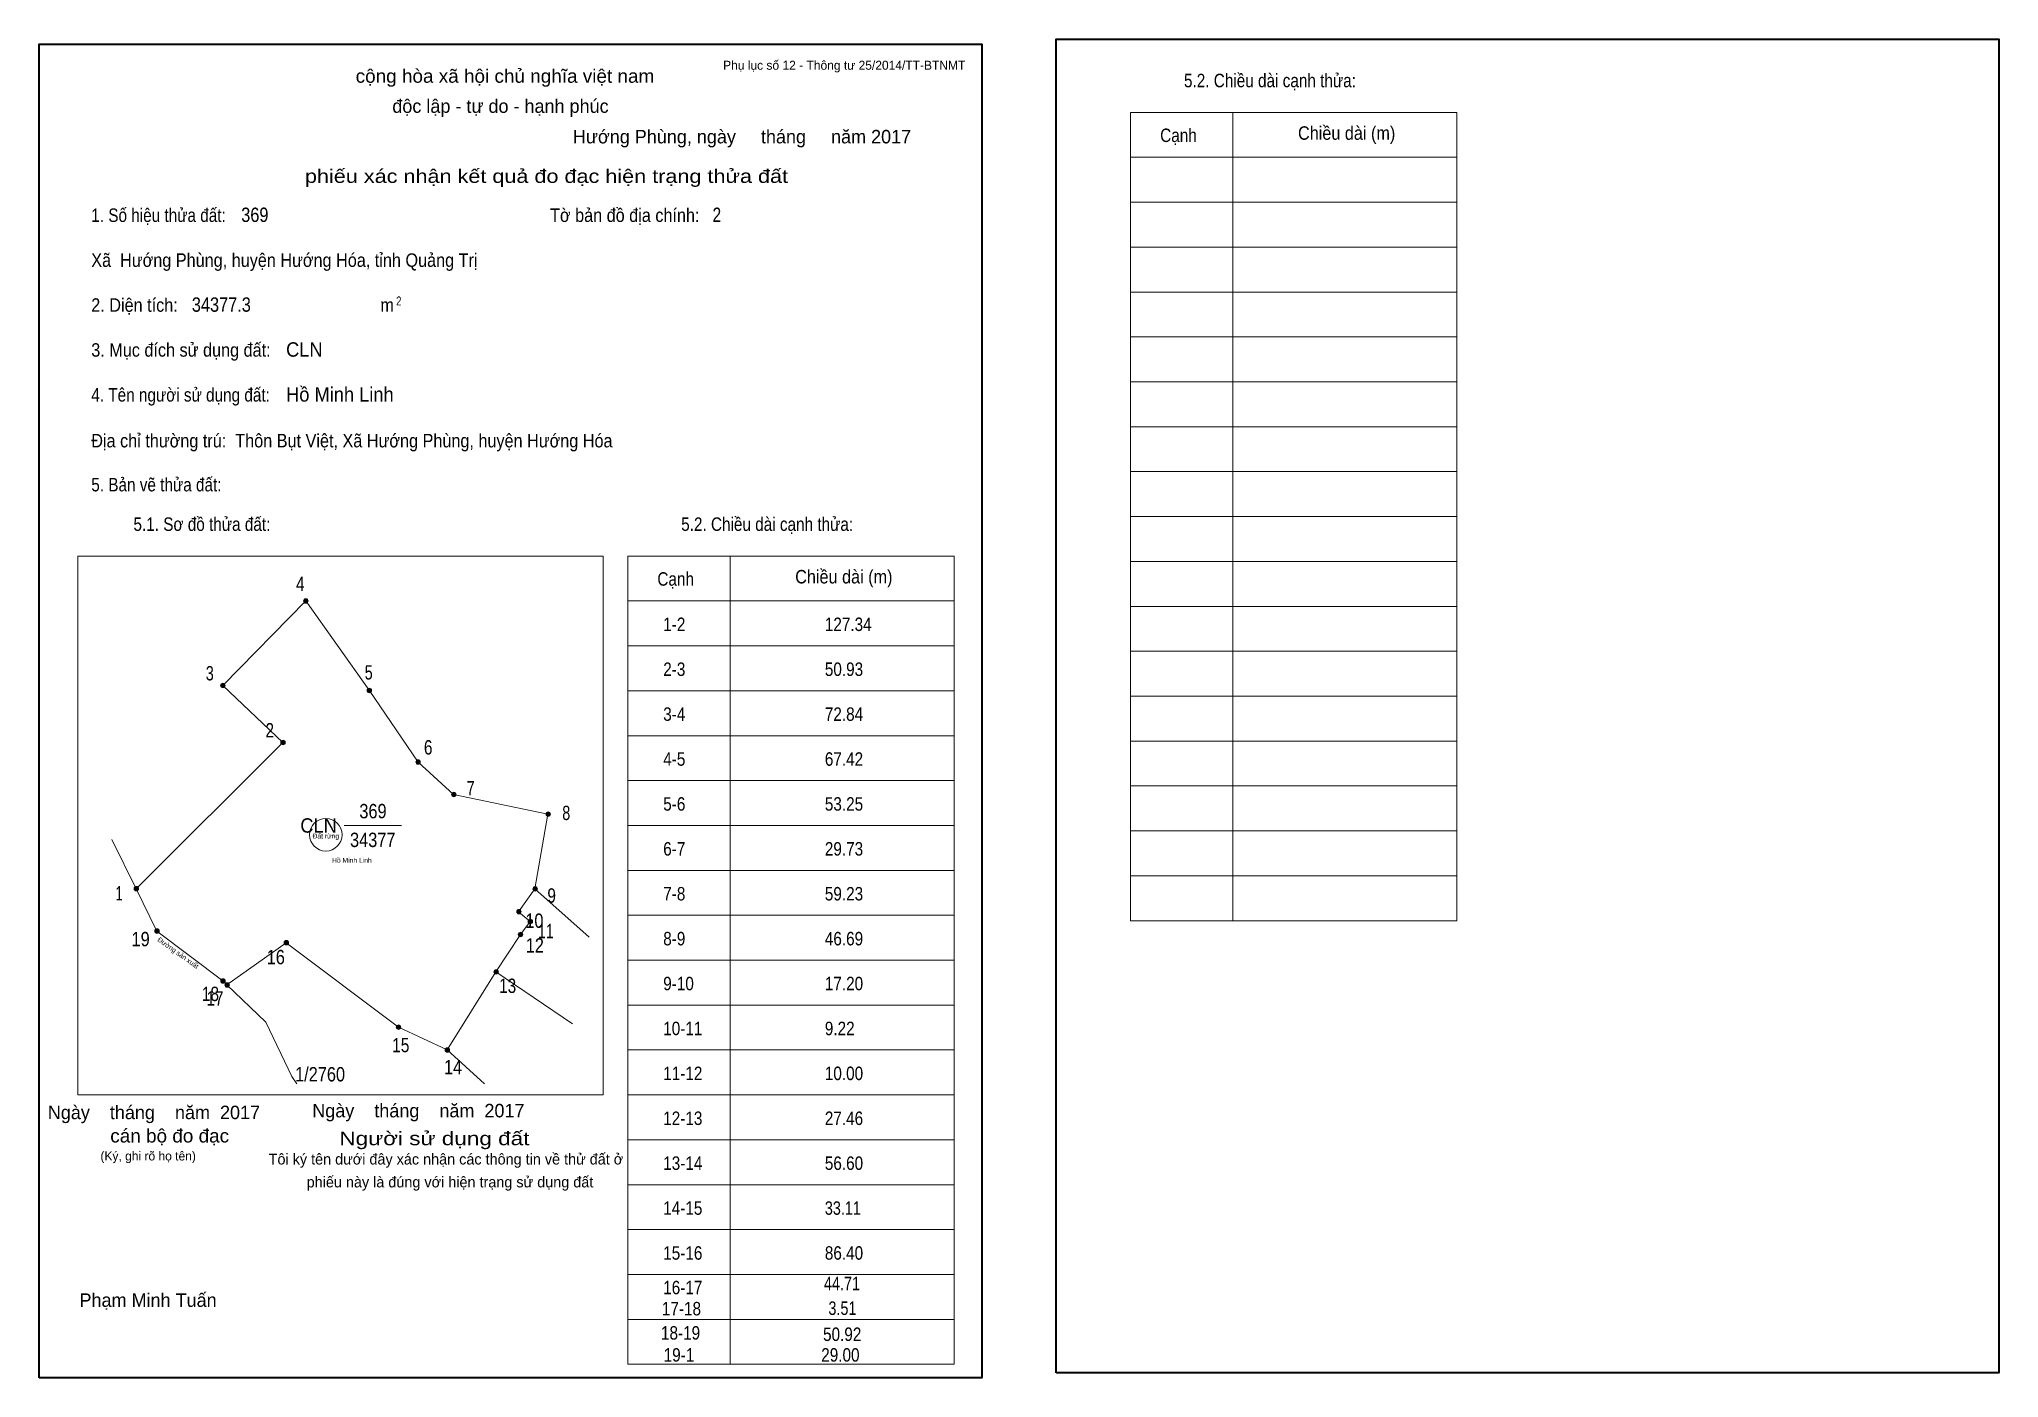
# Model space of a CAD drawing. Header units: centimetres. Extents: x 0 to 43.6, y 0 to 29.8.
import ezdxf
from ezdxf.enums import TextEntityAlignment as Align

# ---------------------------------------------------------------- set-up
doc = ezdxf.new("R2010")
doc.units = ezdxf.units.CM
doc.header["$LTSCALE"] = 0.12
doc.layers.add('30', color=7, linetype='Continuous')
doc.layers.add('34', color=7, linetype='Continuous')
for name, color, linetype, lineweight in [('32', 7, 'Continuous', 13), ('33', 7, 'Continuous', 13), ('61', 7, 'Continuous', 13), ('62', 7, 'Continuous', 13), ('63', 7, 'Continuous', 13)]:
    doc.layers.add(name, color=color, linetype=linetype, lineweight=lineweight)

msp = doc.modelspace()

# ---------------------------------------------------------------- hatches: boundary and pattern name
at = {"layer": '32'}
for points in [[(5.9895, 17.3, 1), (5.8895, 17.3, 1)], [(4.1417, 15.4159, 1), (4.0417, 15.4159, 1)], [(7.4025, 15.3072, 1), (7.3025, 15.3072, 1)], [(5.4822, 14.1478, 1), (5.3822, 14.1478, 1)], [(8.4895, 13.713, 1), (8.3895, 13.713, 1)], [(9.2866, 12.9884, 1), (9.1866, 12.9884, 1)], [(11.388, 12.5536, 1), (11.288, 12.5536, 1)], [(2.2123, 10.8931, 1), (2.1123, 10.8931, 1)], [(11.0982, 10.887, 1), (10.9982, 10.887, 1)], [(10.7359, 10.3797, 1), (10.6359, 10.3797, 1)], [(10.9895, 10.1623, 1), (10.8895, 10.1623, 1)], [(2.6739, 9.9493, 1), (2.5739, 9.9493, 1)], [(5.5547, 9.6913, 1), (5.4547, 9.6913, 1)], [(10.7721, 9.8725, 1), (10.6721, 9.8725, 1)], [(4.1457, 8.8366, 1), (4.0457, 8.8366, 1)], [(4.2373, 8.7486, 1), (4.1373, 8.7486, 1)], [(10.2286, 9.0391, 1), (10.1286, 9.0391, 1)], [(8.0547, 7.8072, 1), (7.9547, 7.8072, 1)], [(9.1417, 7.3, 1), (9.0417, 7.3, 1)]]:
    msp.add_hatch(color=256, dxfattribs=at).paths.add_polyline_path(points)

# ---------------------------------------------------------------- linework, layer by layer
for centre in [(5.9395, 17.3), (4.0917, 15.4159), (7.3525, 15.3072), (5.4322, 14.1478), (8.4395, 13.713), (9.2366, 12.9884), (11.338, 12.5536), (2.1623, 10.8931), (11.0482, 10.887), (10.6859, 10.3797), (10.9395, 10.1623), (2.6239, 9.9493), (5.5047, 9.6913), (10.7221, 9.8725), (4.0957, 8.8366), (4.1873, 8.7486), (10.1786, 9.0391), (8.0047, 7.8072), (9.0917, 7.3)]:
    msp.add_circle(centre, 0.05, dxfattribs=at)
at = {"layer": '33'}
msp.add_line((6.79, 12.3), (8.07, 12.3), dxfattribs=at)
at = {"layer": '61'}
for p, q in [((2.16, 10.89), (1.62, 11.99)), ((11.88, 7.88), (10.17, 9.04))]:
    msp.add_line(p, q, dxfattribs=at)
for points in [[(11.04, 10.89), (11.33, 12.55), (9.23, 12.99), (8.44, 13.71), (7.35, 15.31), (5.94, 17.3), (4.09, 15.42)], [(4.09, 15.42), (5.43, 14.15), (2.16, 10.89)], [(4.18, 8.75), (4.09, 8.84), (2.62, 9.95), (2.16, 10.89)], [(10.17, 9.04), (10.72, 9.87), (10.94, 10.16), (10.68, 10.38), (11.04, 10.89), (12.25, 9.81)], [(4.18, 8.75), (5.5, 9.69), (8, 7.81), (9.09, 7.3)], [(5.74, 6.55), (5.63, 6.71), (5.05, 7.92), (4.18, 8.75)], [(10.17, 9.04), (9.09, 7.3), (9.92, 6.55)]]:
    msp.add_lwpolyline(points, dxfattribs=at)
at = {"layer": '62'}
msp.add_circle((6.3848, 12.0938), 0.3623, dxfattribs=at)
at = {"layer": '63'}
for p, q in [((24.31, 28.18), (31.58, 28.18)), ((24.31, 10.18), (24.31, 28.18)), ((26.59, 10.18), (26.59, 28.18)), ((31.58, 10.18), (31.58, 28.18)), ((24.31, 27.18), (31.58, 27.18)), ((24.31, 26.18), (31.58, 26.18)), ((24.31, 25.18), (31.58, 25.18)), ((24.31, 24.18), (31.58, 24.18)), ((24.31, 23.18), (31.58, 23.18)), ((24.31, 22.18), (31.58, 22.18)), ((24.31, 21.18), (31.58, 21.18)), ((24.31, 20.18), (31.58, 20.18)), ((24.31, 19.18), (31.58, 19.18)), ((0.86, 18.3), (12.56, 18.3)), ((0.86, 6.3), (0.86, 18.3)), ((12.56, 6.3), (12.56, 18.3)), ((13.11, 18.3), (20.38, 18.3)), ((13.11, 0.3), (13.11, 18.3)), ((15.39, 0.3), (15.39, 18.3)), ((20.38, 0.3), (20.38, 18.3)), ((24.31, 18.18), (31.58, 18.18)), ((13.11, 17.3), (20.38, 17.3)), ((24.31, 17.18), (31.58, 17.18)), ((13.11, 16.3), (20.38, 16.3)), ((24.31, 16.18), (31.58, 16.18)), ((13.11, 15.3), (20.38, 15.3)), ((24.31, 15.18), (31.58, 15.18)), ((13.11, 14.3), (20.38, 14.3)), ((24.31, 14.18), (31.58, 14.18)), ((13.11, 13.3), (20.38, 13.3)), ((24.31, 13.18), (31.58, 13.18)), ((13.11, 12.3), (20.38, 12.3)), ((24.31, 12.18), (31.58, 12.18)), ((24.31, 12.18), (31.58, 12.18)), ((13.11, 11.3), (20.38, 11.3)), ((24.31, 11.18), (31.58, 11.18)), ((13.11, 10.3), (20.38, 10.3)), ((24.31, 10.18), (31.58, 10.18)), ((13.11, 9.3), (20.38, 9.3)), ((13.11, 8.3), (20.38, 8.3)), ((13.11, 7.3), (20.38, 7.3)), ((0.86, 6.3), (12.56, 6.3)), ((13.11, 6.3), (20.38, 6.3)), ((13.11, 5.3), (20.38, 5.3)), ((13.11, 4.3), (20.38, 4.3)), ((13.11, 3.3), (20.38, 3.3)), ((13.11, 2.3), (20.38, 2.3)), ((13.11, 2.3), (20.38, 2.3)), ((13.11, 1.3), (20.38, 1.3)), ((13.11, 0.3), (20.38, 0.3))]:
    msp.add_line(p, q, dxfattribs=at)
at = {"layer": '63', "lineweight": 35}
for points in [[(0, 0), (0, 29.7), (21, 29.7), (21, 0)], [(22.65, 0.11), (22.65, 29.81), (43.65, 29.81), (43.65, 0.11)]]:
    msp.add_lwpolyline(points, close=True, dxfattribs=at)

# ---------------------------------------------------------------- texts
at = {"layer": '30'}
for s, height, width, p in [('1-2', 0.3, 0.85, (13.9, 16.63)), ('127.34', 0.3, 0.85, (17.5, 16.63)), ('2-3', 0.3, 0.85, (13.9, 15.63)), ('50.93', 0.3, 0.85, (17.5, 15.63)), ('3-4', 0.3, 0.85, (13.9, 14.63)), ('72.84', 0.3, 0.85, (17.5, 14.63)), ('4-5', 0.3, 0.85, (13.9, 13.63)), ('67.42', 0.3, 0.85, (17.5, 13.63)), ('5-6', 0.3, 0.85, (13.9, 12.63)), ('53.25', 0.3, 0.85, (17.5, 12.63)), ('6-7', 0.3, 0.85, (13.9, 11.63)), ('29.73', 0.3, 0.85, (17.5, 11.63)), ('7-8', 0.3, 0.85, (13.9, 10.63)), ('59.23', 0.3, 0.85, (17.5, 10.63)), ('8-9', 0.3, 0.85, (13.9, 9.63)), ('46.69', 0.3, 0.85, (17.5, 9.63)), ('9-10', 0.3, 0.85, (13.9, 8.63)), ('17.20', 0.3, 0.85, (17.5, 8.63)), ('10-11', 0.3, 0.85, (13.9, 7.63)), ('9.22', 0.3, 0.85, (17.5, 7.63)), ('1/2760', 0.32, 0.85, (5.7, 6.6)), ('11-12', 0.3, 0.85, (13.9, 6.63)), ('10.00', 0.3, 0.85, (17.5, 6.63)), ('12-13', 0.3, 0.85, (13.9, 5.63)), ('27.46', 0.3, 0.85, (17.5, 5.63)), ('13-14', 0.3, 0.85, (13.9, 4.63)), ('56.60', 0.3, 0.85, (17.5, 4.63)), ('14-15', 0.3, 0.85, (13.9, 3.63)), ('33.11', 0.3, 0.8, (17.5, 3.63)), ('15-16', 0.3, 0.85, (13.9, 2.63)), ('86.40', 0.3, 0.85, (17.5, 2.63)), ('44.71', 0.3, 0.8, (17.48, 1.95)), ('16-17', 0.3, 0.85, (13.9, 1.86)), ('17-18', 0.3, 0.85, (13.87, 1.39)), ('3.51', 0.3, 0.8, (17.58, 1.4)), ('18-19', 0.3, 0.85, (13.85, 0.85)), ('50.92', 0.3, 0.85, (17.46, 0.82)), ('19-1', 0.3, 0.85, (13.91, 0.36)), ('29.00', 0.3, 0.85, (17.42, 0.36))]:
    msp.add_text(s, height=height, dxfattribs=dict(at, width=width)).set_placement(p)
at = {"layer": '32'}
for s, width, p in [('4', 0.8, (5.815, 17.52)), ('3', 0.75, (3.8, 15.53)), ('5', 0.75, (7.34, 15.55)), ('2', 0.8, (5.135, 14.26)), ('6', 0.8, (8.665, 13.88)), ('7', 0.75, (9.61, 12.97)), ('8', 0.75, (11.74, 12.42)), ('1', 0.65, (1.78, 10.63)), ('9', 0.8, (11.415, 10.58)), ('10', 0.85, (11.03, 10.02)), ('11', 0.75, (11.285, 9.79)), ('19', 0.85, (2.26, 9.61)), ('12', 0.85, (11.04, 9.47)), ('16', 0.85, (5.27, 9.21)), ('13', 0.8, (10.435, 8.57)), ('18', 0.8, (3.815, 8.39)), ('17', 0.8, (3.915, 8.29)), ('15', 0.8, (8.055, 7.25)), ('14', 0.85, (9.22, 6.76))]:
    msp.add_text(s, height=0.32, dxfattribs=dict(at, width=width)).set_placement(p, align=Align.CENTER)
at = {"layer": '33', "width": 0.85}
for s, p in [('369', (7.435, 12.46)), ('34377', (7.43, 11.82))]:
    msp.add_text(s, height=0.32, dxfattribs=at).set_placement(p, align=Align.CENTER)
at = {"layer": '33', "width": 0.95}
msp.add_text('CLN', height=0.32, dxfattribs=at).set_placement((6.63, 12.14), align=Align.RIGHT)
at = {"layer": '34'}
for s, width, p in [('369', 0.85, (4.5, 25.74)), ('2', 0.8, (15, 25.74)), ('34377.3', 0.85, (3.4, 23.74)), ('CLN', 0.95, (5.5, 22.74)), ('Hồ Minh Linh', 0.95, (5.5, 21.74))]:
    msp.add_text(s, height=0.32, dxfattribs=dict(at, width=width)).set_placement(p)
at = {"layer": '62'}
for s, width, p in [('Đất rừng', 0.9, (6.385, 12.01)), ('Hồ Minh Linh', 0.95, (6.965, 11.47))]:
    msp.add_text(s, height=0.1087, dxfattribs=dict(at, width=width)).set_placement(p, align=Align.CENTER)
msp.add_text('Đường sản xuất', height=0.1087, rotation=324.384, dxfattribs=at).set_placement((3.0634, 9.4182), align=Align.CENTER)
at = {"layer": '63'}
for s, height, p in [('Phụ lục số 12 - Thông tư 25/2014/TT-BTNMT', 0.2, (20.63, 29.13)), ('Ngày    tháng    năm  2017', 0.3, (10.81, 5.8)), ('Ngày    tháng    năm  2017', 0.3, (4.92, 5.76)), ('(Ký, ghi rõ họ tên)', 0.2, (3.49, 4.84))]:
    msp.add_text(s, height=height, dxfattribs=at).set_placement(p, align=Align.RIGHT)
at = {"layer": '63', "width": 1.05}
msp.add_text('cộng hòa xã hội chủ nghĩa việt nam', height=0.3, dxfattribs=at).set_placement((10.375, 28.84), align=Align.CENTER)
at = {"layer": '63'}
for s, height, width, p in [('5.2. Chiều dài cạnh thửa:', 0.3, 0.85, (25.5, 28.74)), ('Cạnh', 0.3, 0.85, (24.97, 27.52)), ('Chiều dài (m)', 0.3, 0.9, (28.04, 27.57)), ('1. Số hiệu thửa đất:', 0.3, 0.85, (1.16, 25.74)), ('Tờ bản đồ địa chính:', 0.3, 0.9, (11.38, 25.74)), ('Xã  Hướng Phùng, huyện Hướng Hóa, tỉnh Quảng Trị', 0.3, 0.9, (1.16, 24.74)), ('2. Diện tích:', 0.3, 0.9, (1.16, 23.74)), ('2', 0.2, 0.8, (7.95, 23.88)), ('m', 0.3, 0.9, (7.6, 23.74)), ('3. Mục đích sử dụng đất:', 0.3, 0.9, (1.16, 22.74)), ('4. Tên người sử dụng đất:', 0.3, 0.85, (1.16, 21.74)), ('Địa chỉ thường trú:  Thôn Bụt Việt, Xã Hướng Phùng, huyện Hướng Hóa', 0.3, 0.9, (1.16, 20.72)), ('5. Bản vẽ thửa đất:', 0.3, 0.85, (1.16, 19.74)), ('5.1. Sơ đồ thửa đất:', 0.3, 0.85, (2.1, 18.86)), ('5.2. Chiều dài cạnh thửa:', 0.3, 0.85, (14.3, 18.86)), ('Cạnh', 0.3, 0.85, (13.77, 17.64)), ('Chiều dài (m)', 0.3, 0.9, (16.84, 17.69))]:
    msp.add_text(s, height=height, dxfattribs=dict(at, width=width)).set_placement(p)
for s, height, p in [('độc lập - tự do - hạnh phúc', 0.3, (10.275, 28.17)), ('Hướng Phùng, ngày     tháng     năm 2017', 0.3, (15.655, 27.49)), ('Tôi ký tên dưới đây xác nhận các thông tin về thử đất ở ', 0.24, (9.105, 4.75)), ('phiếu này là đúng với hiện trạng sử dụng đất', 0.24, (9.15, 4.24)), ('Phạm Minh Tuấn', 0.3, (2.425, 1.58))]:
    msp.add_text(s, height=height, dxfattribs=at).set_placement(p, align=Align.CENTER)
for s, width, p in [('phiếu xác nhận kết quả đo đạc hiện trạng thửa đất', 1.2, (16.68, 26.61)), ('cán bộ đo đạc', 1.05, (4.23, 5.24)), ('Người sử dụng đất', 1.25, (10.92, 5.18))]:
    msp.add_text(s, height=0.3, dxfattribs=dict(at, width=width)).set_placement(p, align=Align.RIGHT)

doc.saveas('drawing.dxf')
